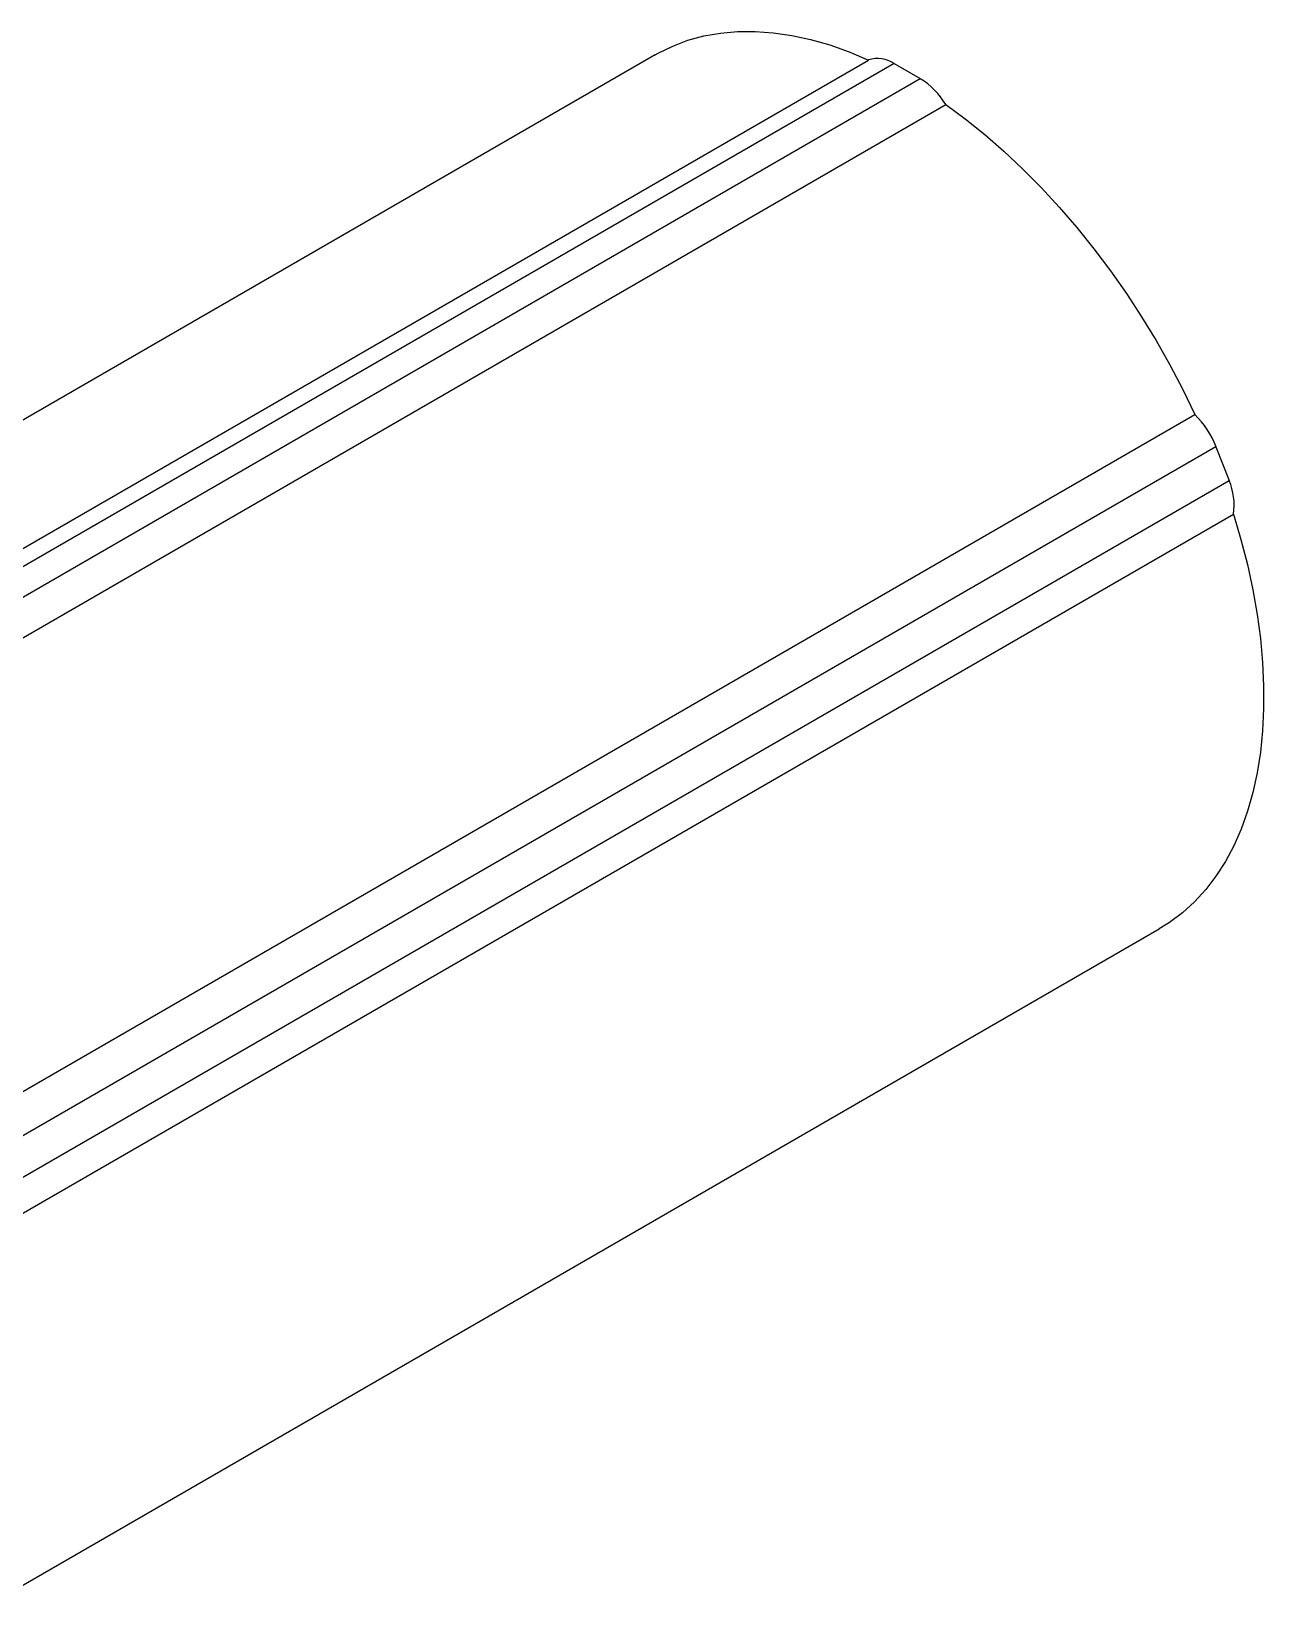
# Model space of a CAD drawing. Extents: x 6 to 132, y 2 to 97.
# Drawn here: x 25.63 to 39.47, y 12.81 to 30.42 of the extents above; entities that cross this region are included whole.
import ezdxf

# ---------------------------------------------------------------- set-up
doc = ezdxf.new("R2010")
doc.units = 0
doc.header["$MEASUREMENT"] = 0
doc.layers.add('OBJECT', color=7, linetype='CONTINUOUS')

msp = doc.modelspace()

# ---------------------------------------------------------------- linework, layer by layer
at = {"layer": 'OBJECT'}
for p, q in [((32.634, 30.159), (13.583, 19.161)), ((15.982, 19.103), (35.033, 30.101)), ((35.32, 30.061), (16.268, 19.063)), ((35.32, 30.061), (35.613, 29.892)), ((16.561, 18.893), (35.613, 29.892)), ((16.848, 18.603), (35.899, 29.601)), ((19.646, 15.122), (38.698, 26.12)), ((38.935, 25.759), (19.883, 14.761)), ((38.935, 25.759), (39.082, 25.381)), ((20.03, 14.383), (39.082, 25.381)), ((20.079, 14.006), (39.131, 25.004)), ((25.232, 12.805), (38.298, 20.348))]:
    msp.add_line(p, q, dxfattribs=at)
at = {"layer": 'OBJECT', "flags": 128}
for points in [[(32.634, 30.159), (32.67, 30.179), (32.833, 30.258), (33.004, 30.323), (33.183, 30.371), (33.368, 30.404), (33.56, 30.421), (33.758, 30.423), (33.961, 30.408), (34.169, 30.378), (34.381, 30.332), (34.596, 30.27), (34.814, 30.193), (35.033, 30.101)], [(35.899, 29.601), (36.119, 29.44), (36.337, 29.265), (36.552, 29.079), (36.763, 28.88), (36.971, 28.671), (37.174, 28.451), (37.372, 28.221), (37.564, 27.982), (37.75, 27.735), (37.928, 27.48), (38.099, 27.218), (38.262, 26.951), (38.417, 26.678), (38.562, 26.401), (38.698, 26.12)], [(39.131, 25.004), (39.215, 24.719), (39.287, 24.436), (39.347, 24.155), (39.396, 23.878), (39.433, 23.605), (39.457, 23.337), (39.47, 23.075), (39.47, 22.819), (39.458, 22.571), (39.434, 22.331), (39.398, 22.1), (39.349, 21.879), (39.289, 21.668), (39.218, 21.468), (39.134, 21.279), (39.04, 21.102), (38.935, 20.939), (38.819, 20.788), (38.693, 20.651), (38.557, 20.528), (38.412, 20.419), (38.298, 20.348)]]:
    msp.add_lwpolyline(points, dxfattribs=at)
at = {"layer": 'OBJECT'}
for centre, radius, start, end in [((35.136, 29.797), 0.322, 55.263, 108.7046), ((35.158, 29.156), 0.865, 30.9757, 58.2421), ((37.98, 25.39), 1.024, 21.1341, 45.4682), ((38.433, 25.104), 0.706, 351.8163, 23.1118)]:
    msp.add_arc(centre, radius, start, end, dxfattribs=at)

doc.saveas('drawing.dxf')
